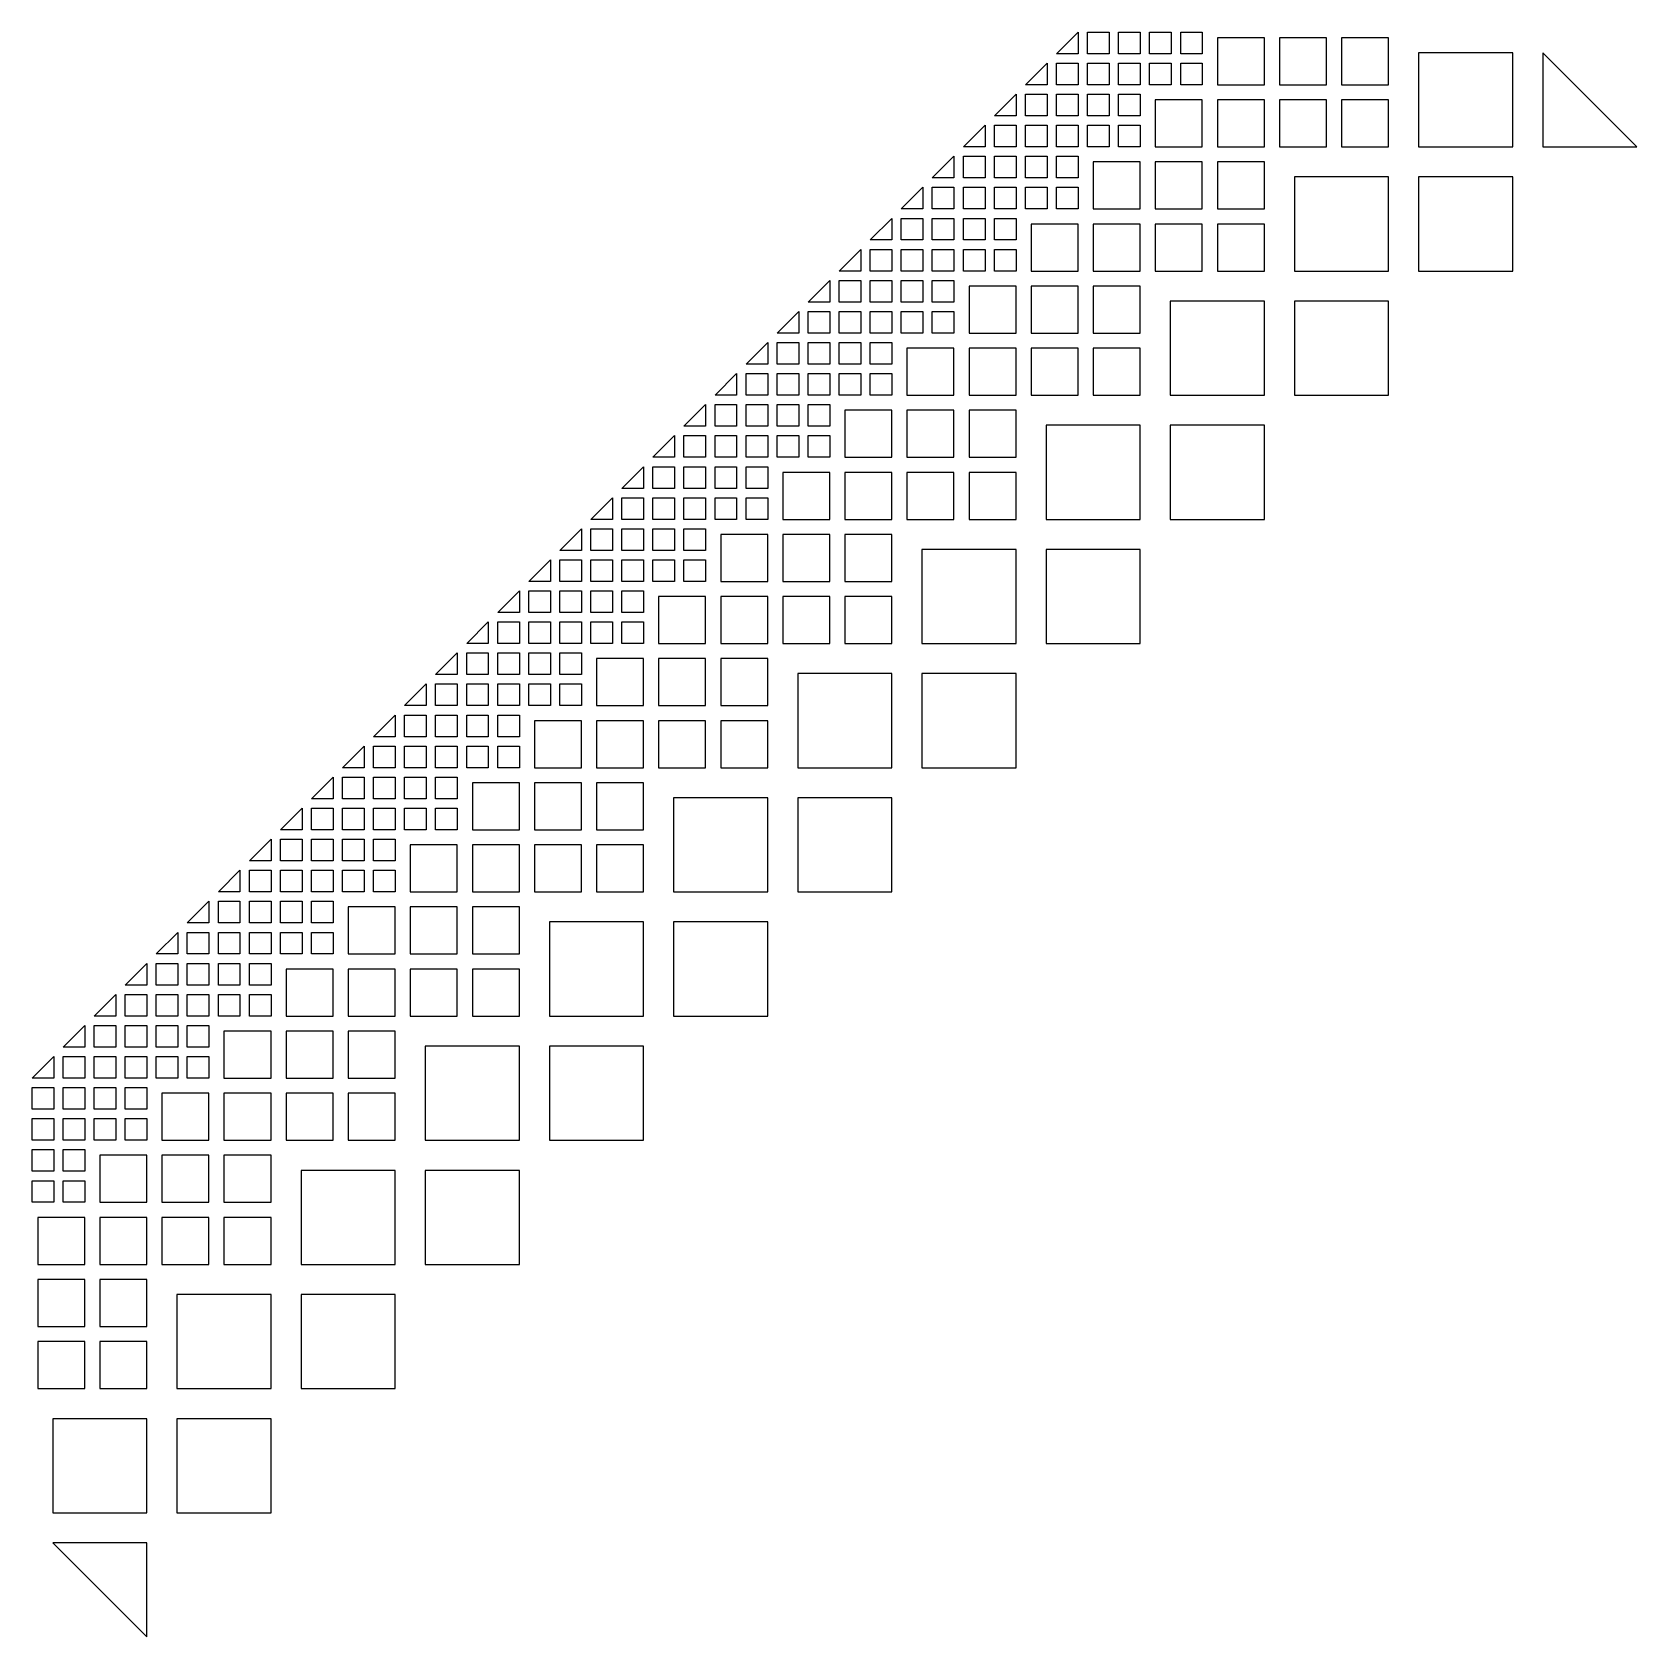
# Model space of a CAD drawing. Header units: inches. Extents: x -11.9 to 11.9, y -21.8 to -14.7.
# Drawn here: x -9.867 to -9.099, y -21.788 to -21.02 of the extents above; entities that cross this region are included whole.
import ezdxf

# ---------------------------------------------------------------- set-up
doc = ezdxf.new("R2010")
doc.units = ezdxf.units.IN
doc.header["$MEASUREMENT"] = 0

msp = doc.modelspace()

# ---------------------------------------------------------------- linework, layer by layer
for points in [[(-9.36668, -21.03031), (-9.37703, -21.03031), (-9.36668, -21.01996)], [(-9.36218, -21.03031), (-9.36218, -21.01996), (-9.35183, -21.01996), (-9.35183, -21.03031)], [(-9.34733, -21.03031), (-9.34733, -21.01996), (-9.33698, -21.01996), (-9.33698, -21.03031)], [(-9.33248, -21.03031), (-9.33248, -21.01996), (-9.32213, -21.01996), (-9.32213, -21.03031)], [(-9.31763, -21.01996), (-9.30728, -21.01996), (-9.30728, -21.03031), (-9.31763, -21.03031)], [(-9.30008, -21.04516), (-9.27758, -21.04516), (-9.27758, -21.02266), (-9.30008, -21.02266)], [(-9.24788, -21.04516), (-9.24788, -21.02266), (-9.27038, -21.02266), (-9.27038, -21.04516)], [(-9.24068, -21.04516), (-9.21818, -21.04516), (-9.21818, -21.02266), (-9.24068, -21.02266)], [(-9.38153, -21.04516), (-9.39188, -21.04516), (-9.38153, -21.03481)], [(-9.37703, -21.04516), (-9.37703, -21.03481), (-9.36668, -21.03481), (-9.36668, -21.04516)], [(-9.36218, -21.04516), (-9.36218, -21.03481), (-9.35183, -21.03481), (-9.35183, -21.04516)], [(-9.34733, -21.04516), (-9.34733, -21.03481), (-9.33698, -21.03481), (-9.33698, -21.04516)], [(-9.32213, -21.03481), (-9.32213, -21.04516), (-9.33248, -21.04516), (-9.33248, -21.03481)], [(-9.30728, -21.04516), (-9.31763, -21.04516), (-9.31763, -21.03481), (-9.30728, -21.03481)], [(-9.20378, -21.02986), (-9.20378, -21.07486), (-9.15878, -21.07486), (-9.15878, -21.02986)], [(-9.14438, -21.07486), (-9.09938, -21.07486), (-9.14438, -21.02986)], [(-9.39638, -21.06001), (-9.40673, -21.06001), (-9.39638, -21.04966)], [(-9.39188, -21.06001), (-9.39188, -21.04966), (-9.38153, -21.04966), (-9.38153, -21.06001)], [(-9.37703, -21.06001), (-9.37703, -21.04966), (-9.36668, -21.04966), (-9.36668, -21.06001)], [(-9.36218, -21.06001), (-9.36218, -21.04966), (-9.35183, -21.04966), (-9.35183, -21.06001)], [(-9.34733, -21.04966), (-9.33698, -21.04966), (-9.33698, -21.06001), (-9.34733, -21.06001)], [(-9.32978, -21.07486), (-9.30728, -21.07486), (-9.30728, -21.05236), (-9.32978, -21.05236)], [(-9.27758, -21.07486), (-9.27758, -21.05236), (-9.30008, -21.05236), (-9.30008, -21.07486)], [(-9.27038, -21.07486), (-9.24788, -21.07486), (-9.24788, -21.05236), (-9.27038, -21.05236)], [(-9.21818, -21.07486), (-9.21818, -21.05236), (-9.24068, -21.05236), (-9.24068, -21.07486)], [(-9.41123, -21.07486), (-9.42158, -21.07486), (-9.41123, -21.06451)], [(-9.40673, -21.07486), (-9.40673, -21.06451), (-9.39638, -21.06451), (-9.39638, -21.07486)], [(-9.39188, -21.07486), (-9.39188, -21.06451), (-9.38153, -21.06451), (-9.38153, -21.07486)], [(-9.37703, -21.07486), (-9.37703, -21.06451), (-9.36668, -21.06451), (-9.36668, -21.07486)], [(-9.35183, -21.06451), (-9.35183, -21.07486), (-9.36218, -21.07486), (-9.36218, -21.06451)], [(-9.33698, -21.07486), (-9.34733, -21.07486), (-9.34733, -21.06451), (-9.33698, -21.06451)], [(-9.42608, -21.08971), (-9.43643, -21.08971), (-9.42608, -21.07936)], [(-9.42158, -21.08971), (-9.42158, -21.07936), (-9.41123, -21.07936), (-9.41123, -21.08971)], [(-9.40673, -21.08971), (-9.40673, -21.07936), (-9.39638, -21.07936), (-9.39638, -21.08971)], [(-9.39188, -21.08971), (-9.39188, -21.07936), (-9.38153, -21.07936), (-9.38153, -21.08971)], [(-9.37703, -21.07936), (-9.36668, -21.07936), (-9.36668, -21.08971), (-9.37703, -21.08971)], [(-9.35948, -21.10456), (-9.33698, -21.10456), (-9.33698, -21.08206), (-9.35948, -21.08206)], [(-9.30728, -21.10456), (-9.30728, -21.08206), (-9.32978, -21.08206), (-9.32978, -21.10456)], [(-9.30008, -21.10456), (-9.27758, -21.10456), (-9.27758, -21.08206), (-9.30008, -21.08206)], [(-9.44093, -21.10456), (-9.45128, -21.10456), (-9.44093, -21.09421)], [(-9.43643, -21.10456), (-9.43643, -21.09421), (-9.42608, -21.09421), (-9.42608, -21.10456)], [(-9.42158, -21.10456), (-9.42158, -21.09421), (-9.41123, -21.09421), (-9.41123, -21.10456)], [(-9.40673, -21.10456), (-9.40673, -21.09421), (-9.39638, -21.09421), (-9.39638, -21.10456)], [(-9.38153, -21.09421), (-9.38153, -21.10456), (-9.39188, -21.10456), (-9.39188, -21.09421)], [(-9.36668, -21.10456), (-9.37703, -21.10456), (-9.37703, -21.09421), (-9.36668, -21.09421)], [(-9.21818, -21.08926), (-9.26318, -21.08926), (-9.26318, -21.13426), (-9.21818, -21.13426)], [(-9.20378, -21.13426), (-9.15878, -21.13426), (-9.15878, -21.08926), (-9.20378, -21.08926)], [(-9.45578, -21.11941), (-9.46613, -21.11941), (-9.45578, -21.10906)], [(-9.45128, -21.11941), (-9.45128, -21.10906), (-9.44093, -21.10906), (-9.44093, -21.11941)], [(-9.43643, -21.11941), (-9.43643, -21.10906), (-9.42608, -21.10906), (-9.42608, -21.11941)], [(-9.42158, -21.11941), (-9.42158, -21.10906), (-9.41123, -21.10906), (-9.41123, -21.11941)], [(-9.40673, -21.10906), (-9.39638, -21.10906), (-9.39638, -21.11941), (-9.40673, -21.11941)], [(-9.38918, -21.13426), (-9.36668, -21.13426), (-9.36668, -21.11176), (-9.38918, -21.11176)], [(-9.33698, -21.13426), (-9.33698, -21.11176), (-9.35948, -21.11176), (-9.35948, -21.13426)], [(-9.32978, -21.13426), (-9.30728, -21.13426), (-9.30728, -21.11176), (-9.32978, -21.11176)], [(-9.27758, -21.13426), (-9.27758, -21.11176), (-9.30008, -21.11176), (-9.30008, -21.13426)], [(-9.47063, -21.13426), (-9.48098, -21.13426), (-9.47063, -21.12391)], [(-9.46613, -21.13426), (-9.46613, -21.12391), (-9.45578, -21.12391), (-9.45578, -21.13426)], [(-9.45128, -21.13426), (-9.45128, -21.12391), (-9.44093, -21.12391), (-9.44093, -21.13426)], [(-9.43643, -21.13426), (-9.43643, -21.12391), (-9.42608, -21.12391), (-9.42608, -21.13426)], [(-9.41123, -21.12391), (-9.41123, -21.13426), (-9.42158, -21.13426), (-9.42158, -21.12391)], [(-9.39638, -21.13426), (-9.40673, -21.13426), (-9.40673, -21.12391), (-9.39638, -21.12391)], [(-9.48548, -21.14911), (-9.49583, -21.14911), (-9.48548, -21.13876)], [(-9.48098, -21.14911), (-9.48098, -21.13876), (-9.47063, -21.13876), (-9.47063, -21.14911)], [(-9.46613, -21.14911), (-9.46613, -21.13876), (-9.45578, -21.13876), (-9.45578, -21.14911)], [(-9.45128, -21.14911), (-9.45128, -21.13876), (-9.44093, -21.13876), (-9.44093, -21.14911)], [(-9.43643, -21.13876), (-9.42608, -21.13876), (-9.42608, -21.14911), (-9.43643, -21.14911)], [(-9.41888, -21.16396), (-9.39638, -21.16396), (-9.39638, -21.14146), (-9.41888, -21.14146)], [(-9.36668, -21.16396), (-9.36668, -21.14146), (-9.38918, -21.14146), (-9.38918, -21.16396)], [(-9.35948, -21.16396), (-9.33698, -21.16396), (-9.33698, -21.14146), (-9.35948, -21.14146)], [(-9.27758, -21.14866), (-9.32258, -21.14866), (-9.32258, -21.19366), (-9.27758, -21.19366)], [(-9.26318, -21.14866), (-9.26318, -21.19366), (-9.21818, -21.19366), (-9.21818, -21.14866)], [(-9.50033, -21.16396), (-9.51068, -21.16396), (-9.50033, -21.15361)], [(-9.49583, -21.16396), (-9.49583, -21.15361), (-9.48548, -21.15361), (-9.48548, -21.16396)], [(-9.48098, -21.16396), (-9.48098, -21.15361), (-9.47063, -21.15361), (-9.47063, -21.16396)], [(-9.46613, -21.16396), (-9.46613, -21.15361), (-9.45578, -21.15361), (-9.45578, -21.16396)], [(-9.44093, -21.15361), (-9.44093, -21.16396), (-9.45128, -21.16396), (-9.45128, -21.15361)], [(-9.42608, -21.16396), (-9.43643, -21.16396), (-9.43643, -21.15361), (-9.42608, -21.15361)], [(-9.51518, -21.17881), (-9.52553, -21.17881), (-9.51518, -21.16846)], [(-9.51068, -21.17881), (-9.51068, -21.16846), (-9.50033, -21.16846), (-9.50033, -21.17881)], [(-9.49583, -21.17881), (-9.49583, -21.16846), (-9.48548, -21.16846), (-9.48548, -21.17881)], [(-9.48098, -21.17881), (-9.48098, -21.16846), (-9.47063, -21.16846), (-9.47063, -21.17881)], [(-9.46613, -21.16846), (-9.45578, -21.16846), (-9.45578, -21.17881), (-9.46613, -21.17881)], [(-9.44858, -21.19366), (-9.42608, -21.19366), (-9.42608, -21.17116), (-9.44858, -21.17116)], [(-9.39638, -21.19366), (-9.39638, -21.17116), (-9.41888, -21.17116), (-9.41888, -21.19366)], [(-9.38918, -21.19366), (-9.36668, -21.19366), (-9.36668, -21.17116), (-9.38918, -21.17116)], [(-9.33698, -21.19366), (-9.33698, -21.17116), (-9.35948, -21.17116), (-9.35948, -21.19366)], [(-9.53003, -21.19366), (-9.54038, -21.19366), (-9.53003, -21.18331)], [(-9.52553, -21.19366), (-9.52553, -21.18331), (-9.51518, -21.18331), (-9.51518, -21.19366)], [(-9.51068, -21.19366), (-9.51068, -21.18331), (-9.50033, -21.18331), (-9.50033, -21.19366)], [(-9.49583, -21.19366), (-9.49583, -21.18331), (-9.48548, -21.18331), (-9.48548, -21.19366)], [(-9.47063, -21.18331), (-9.47063, -21.19366), (-9.48098, -21.19366), (-9.48098, -21.18331)], [(-9.45578, -21.19366), (-9.46613, -21.19366), (-9.46613, -21.18331), (-9.45578, -21.18331)], [(-9.54488, -21.20851), (-9.55523, -21.20851), (-9.54488, -21.19816)], [(-9.54038, -21.20851), (-9.54038, -21.19816), (-9.53003, -21.19816), (-9.53003, -21.20851)], [(-9.52553, -21.20851), (-9.52553, -21.19816), (-9.51518, -21.19816), (-9.51518, -21.20851)], [(-9.51068, -21.20851), (-9.51068, -21.19816), (-9.50033, -21.19816), (-9.50033, -21.20851)], [(-9.49583, -21.19816), (-9.48548, -21.19816), (-9.48548, -21.20851), (-9.49583, -21.20851)], [(-9.45578, -21.22336), (-9.45578, -21.20086), (-9.47828, -21.20086), (-9.47828, -21.22336)], [(-9.42608, -21.22336), (-9.42608, -21.20086), (-9.44858, -21.20086), (-9.44858, -21.22336)], [(-9.41888, -21.22336), (-9.39638, -21.22336), (-9.39638, -21.20086), (-9.41888, -21.20086)], [(-9.33698, -21.20806), (-9.38198, -21.20806), (-9.38198, -21.25306), (-9.33698, -21.25306)], [(-9.32258, -21.20806), (-9.32258, -21.25306), (-9.27758, -21.25306), (-9.27758, -21.20806)], [(-9.55973, -21.22336), (-9.57008, -21.22336), (-9.55973, -21.21301)], [(-9.55523, -21.22336), (-9.55523, -21.21301), (-9.54488, -21.21301), (-9.54488, -21.22336)], [(-9.54038, -21.22336), (-9.54038, -21.21301), (-9.53003, -21.21301), (-9.53003, -21.22336)], [(-9.52553, -21.22336), (-9.52553, -21.21301), (-9.51518, -21.21301), (-9.51518, -21.22336)], [(-9.50033, -21.21301), (-9.50033, -21.22336), (-9.51068, -21.22336), (-9.51068, -21.21301)], [(-9.48548, -21.22336), (-9.49583, -21.22336), (-9.49583, -21.21301), (-9.48548, -21.21301)], [(-9.57458, -21.23821), (-9.58493, -21.23821), (-9.57458, -21.22786)], [(-9.57008, -21.23821), (-9.57008, -21.22786), (-9.55973, -21.22786), (-9.55973, -21.23821)], [(-9.55523, -21.23821), (-9.55523, -21.22786), (-9.54488, -21.22786), (-9.54488, -21.23821)], [(-9.54038, -21.23821), (-9.54038, -21.22786), (-9.53003, -21.22786), (-9.53003, -21.23821)], [(-9.52553, -21.22786), (-9.51518, -21.22786), (-9.51518, -21.23821), (-9.52553, -21.23821)], [(-9.48548, -21.25306), (-9.48548, -21.23056), (-9.50798, -21.23056), (-9.50798, -21.25306)], [(-9.45578, -21.25306), (-9.45578, -21.23056), (-9.47828, -21.23056), (-9.47828, -21.25306)], [(-9.44858, -21.25306), (-9.42608, -21.25306), (-9.42608, -21.23056), (-9.44858, -21.23056)], [(-9.39638, -21.25306), (-9.39638, -21.23056), (-9.41888, -21.23056), (-9.41888, -21.25306)], [(-9.58943, -21.25306), (-9.59978, -21.25306), (-9.58943, -21.24271)], [(-9.58493, -21.25306), (-9.58493, -21.24271), (-9.57458, -21.24271), (-9.57458, -21.25306)], [(-9.57008, -21.25306), (-9.57008, -21.24271), (-9.55973, -21.24271), (-9.55973, -21.25306)], [(-9.55523, -21.25306), (-9.55523, -21.24271), (-9.54488, -21.24271), (-9.54488, -21.25306)], [(-9.53003, -21.24271), (-9.53003, -21.25306), (-9.54038, -21.25306), (-9.54038, -21.24271)], [(-9.51518, -21.25306), (-9.52553, -21.25306), (-9.52553, -21.24271), (-9.51518, -21.24271)], [(-9.60428, -21.26791), (-9.61463, -21.26791), (-9.60428, -21.25756)], [(-9.59978, -21.26791), (-9.59978, -21.25756), (-9.58943, -21.25756), (-9.58943, -21.26791)], [(-9.58493, -21.26791), (-9.58493, -21.25756), (-9.57458, -21.25756), (-9.57458, -21.26791)], [(-9.57008, -21.26791), (-9.57008, -21.25756), (-9.55973, -21.25756), (-9.55973, -21.26791)], [(-9.55523, -21.25756), (-9.54488, -21.25756), (-9.54488, -21.26791), (-9.55523, -21.26791)], [(-9.53768, -21.28276), (-9.51518, -21.28276), (-9.51518, -21.26026), (-9.53768, -21.26026)], [(-9.48548, -21.28276), (-9.48548, -21.26026), (-9.50798, -21.26026), (-9.50798, -21.28276)], [(-9.47828, -21.28276), (-9.45578, -21.28276), (-9.45578, -21.26026), (-9.47828, -21.26026)], [(-9.61913, -21.28276), (-9.62948, -21.28276), (-9.61913, -21.27241)], [(-9.61463, -21.28276), (-9.61463, -21.27241), (-9.60428, -21.27241), (-9.60428, -21.28276)], [(-9.59978, -21.28276), (-9.59978, -21.27241), (-9.58943, -21.27241), (-9.58943, -21.28276)], [(-9.58493, -21.28276), (-9.58493, -21.27241), (-9.57458, -21.27241), (-9.57458, -21.28276)], [(-9.55973, -21.27241), (-9.55973, -21.28276), (-9.57008, -21.28276), (-9.57008, -21.27241)], [(-9.54488, -21.28276), (-9.55523, -21.28276), (-9.55523, -21.27241), (-9.54488, -21.27241)], [(-9.44138, -21.26746), (-9.44138, -21.31246), (-9.39638, -21.31246), (-9.39638, -21.26746)], [(-9.38198, -21.26746), (-9.38198, -21.31246), (-9.33698, -21.31246), (-9.33698, -21.26746)], [(-9.63398, -21.29761), (-9.64433, -21.29761), (-9.63398, -21.28726)], [(-9.62948, -21.29761), (-9.62948, -21.28726), (-9.61913, -21.28726), (-9.61913, -21.29761)], [(-9.61463, -21.29761), (-9.61463, -21.28726), (-9.60428, -21.28726), (-9.60428, -21.29761)], [(-9.59978, -21.29761), (-9.59978, -21.28726), (-9.58943, -21.28726), (-9.58943, -21.29761)], [(-9.58493, -21.28726), (-9.57458, -21.28726), (-9.57458, -21.29761), (-9.58493, -21.29761)], [(-9.56738, -21.31246), (-9.54488, -21.31246), (-9.54488, -21.28996), (-9.56738, -21.28996)], [(-9.51518, -21.31246), (-9.51518, -21.28996), (-9.53768, -21.28996), (-9.53768, -21.31246)], [(-9.50798, -21.31246), (-9.48548, -21.31246), (-9.48548, -21.28996), (-9.50798, -21.28996)], [(-9.45578, -21.31246), (-9.45578, -21.28996), (-9.47828, -21.28996), (-9.47828, -21.31246)], [(-9.64883, -21.31246), (-9.65918, -21.31246), (-9.64883, -21.30211)], [(-9.64433, -21.31246), (-9.64433, -21.30211), (-9.63398, -21.30211), (-9.63398, -21.31246)], [(-9.62948, -21.31246), (-9.62948, -21.30211), (-9.61913, -21.30211), (-9.61913, -21.31246)], [(-9.61463, -21.31246), (-9.61463, -21.30211), (-9.60428, -21.30211), (-9.60428, -21.31246)], [(-9.58943, -21.30211), (-9.58943, -21.31246), (-9.59978, -21.31246), (-9.59978, -21.30211)], [(-9.57458, -21.31246), (-9.58493, -21.31246), (-9.58493, -21.30211), (-9.57458, -21.30211)], [(-9.66368, -21.32731), (-9.67403, -21.32731), (-9.66368, -21.31696)], [(-9.65918, -21.32731), (-9.65918, -21.31696), (-9.64883, -21.31696), (-9.64883, -21.32731)], [(-9.64433, -21.32731), (-9.64433, -21.31696), (-9.63398, -21.31696), (-9.63398, -21.32731)], [(-9.62948, -21.32731), (-9.62948, -21.31696), (-9.61913, -21.31696), (-9.61913, -21.32731)], [(-9.61463, -21.31696), (-9.60428, -21.31696), (-9.60428, -21.32731), (-9.61463, -21.32731)], [(-9.59708, -21.34216), (-9.57458, -21.34216), (-9.57458, -21.31966), (-9.59708, -21.31966)], [(-9.54488, -21.34216), (-9.54488, -21.31966), (-9.56738, -21.31966), (-9.56738, -21.34216)], [(-9.53768, -21.34216), (-9.51518, -21.34216), (-9.51518, -21.31966), (-9.53768, -21.31966)], [(-9.67853, -21.34216), (-9.68888, -21.34216), (-9.67853, -21.33181)], [(-9.67403, -21.34216), (-9.67403, -21.33181), (-9.66368, -21.33181), (-9.66368, -21.34216)], [(-9.65918, -21.34216), (-9.65918, -21.33181), (-9.64883, -21.33181), (-9.64883, -21.34216)], [(-9.64433, -21.34216), (-9.64433, -21.33181), (-9.63398, -21.33181), (-9.63398, -21.34216)], [(-9.61913, -21.33181), (-9.61913, -21.34216), (-9.62948, -21.34216), (-9.62948, -21.33181)], [(-9.60428, -21.34216), (-9.61463, -21.34216), (-9.61463, -21.33181), (-9.60428, -21.33181)], [(-9.45578, -21.32686), (-9.50078, -21.32686), (-9.50078, -21.37186), (-9.45578, -21.37186)], [(-9.44138, -21.37186), (-9.39638, -21.37186), (-9.39638, -21.32686), (-9.44138, -21.32686)], [(-9.69338, -21.35701), (-9.70373, -21.35701), (-9.69338, -21.34666)], [(-9.68888, -21.35701), (-9.68888, -21.34666), (-9.67853, -21.34666), (-9.67853, -21.35701)], [(-9.67403, -21.35701), (-9.67403, -21.34666), (-9.66368, -21.34666), (-9.66368, -21.35701)], [(-9.65918, -21.35701), (-9.65918, -21.34666), (-9.64883, -21.34666), (-9.64883, -21.35701)], [(-9.64433, -21.34666), (-9.63398, -21.34666), (-9.63398, -21.35701), (-9.64433, -21.35701)], [(-9.62678, -21.37186), (-9.60428, -21.37186), (-9.60428, -21.34936), (-9.62678, -21.34936)], [(-9.57458, -21.37186), (-9.57458, -21.34936), (-9.59708, -21.34936), (-9.59708, -21.37186)], [(-9.56738, -21.37186), (-9.54488, -21.37186), (-9.54488, -21.34936), (-9.56738, -21.34936)], [(-9.51518, -21.37186), (-9.51518, -21.34936), (-9.53768, -21.34936), (-9.53768, -21.37186)], [(-9.70823, -21.37186), (-9.71858, -21.37186), (-9.70823, -21.36151)], [(-9.70373, -21.37186), (-9.70373, -21.36151), (-9.69338, -21.36151), (-9.69338, -21.37186)], [(-9.68888, -21.37186), (-9.68888, -21.36151), (-9.67853, -21.36151), (-9.67853, -21.37186)], [(-9.67403, -21.37186), (-9.67403, -21.36151), (-9.66368, -21.36151), (-9.66368, -21.37186)], [(-9.64883, -21.36151), (-9.64883, -21.37186), (-9.65918, -21.37186), (-9.65918, -21.36151)], [(-9.63398, -21.37186), (-9.64433, -21.37186), (-9.64433, -21.36151), (-9.63398, -21.36151)], [(-9.72308, -21.38671), (-9.73343, -21.38671), (-9.72308, -21.37636)], [(-9.71858, -21.38671), (-9.71858, -21.37636), (-9.70823, -21.37636), (-9.70823, -21.38671)], [(-9.70373, -21.38671), (-9.70373, -21.37636), (-9.69338, -21.37636), (-9.69338, -21.38671)], [(-9.68888, -21.38671), (-9.68888, -21.37636), (-9.67853, -21.37636), (-9.67853, -21.38671)], [(-9.67403, -21.37636), (-9.66368, -21.37636), (-9.66368, -21.38671), (-9.67403, -21.38671)], [(-9.65648, -21.40156), (-9.63398, -21.40156), (-9.63398, -21.37906), (-9.65648, -21.37906)], [(-9.60428, -21.40156), (-9.60428, -21.37906), (-9.62678, -21.37906), (-9.62678, -21.40156)], [(-9.59708, -21.40156), (-9.57458, -21.40156), (-9.57458, -21.37906), (-9.59708, -21.37906)], [(-9.51518, -21.38626), (-9.56018, -21.38626), (-9.56018, -21.43126), (-9.51518, -21.43126)], [(-9.50078, -21.38626), (-9.50078, -21.43126), (-9.45578, -21.43126), (-9.45578, -21.38626)], [(-9.73793, -21.40156), (-9.74828, -21.40156), (-9.73793, -21.39121)], [(-9.73343, -21.40156), (-9.73343, -21.39121), (-9.72308, -21.39121), (-9.72308, -21.40156)], [(-9.71858, -21.40156), (-9.71858, -21.39121), (-9.70823, -21.39121), (-9.70823, -21.40156)], [(-9.70373, -21.40156), (-9.70373, -21.39121), (-9.69338, -21.39121), (-9.69338, -21.40156)], [(-9.67853, -21.39121), (-9.67853, -21.40156), (-9.68888, -21.40156), (-9.68888, -21.39121)], [(-9.66368, -21.40156), (-9.67403, -21.40156), (-9.67403, -21.39121), (-9.66368, -21.39121)], [(-9.75278, -21.41641), (-9.76313, -21.41641), (-9.75278, -21.40606)], [(-9.74828, -21.41641), (-9.74828, -21.40606), (-9.73793, -21.40606), (-9.73793, -21.41641)], [(-9.73343, -21.41641), (-9.73343, -21.40606), (-9.72308, -21.40606), (-9.72308, -21.41641)], [(-9.71858, -21.41641), (-9.71858, -21.40606), (-9.70823, -21.40606), (-9.70823, -21.41641)], [(-9.70373, -21.40606), (-9.69338, -21.40606), (-9.69338, -21.41641), (-9.70373, -21.41641)], [(-9.68618, -21.43126), (-9.66368, -21.43126), (-9.66368, -21.40876), (-9.68618, -21.40876)], [(-9.63398, -21.43126), (-9.63398, -21.40876), (-9.65648, -21.40876), (-9.65648, -21.43126)], [(-9.62678, -21.43126), (-9.60428, -21.43126), (-9.60428, -21.40876), (-9.62678, -21.40876)], [(-9.57458, -21.43126), (-9.57458, -21.40876), (-9.59708, -21.40876), (-9.59708, -21.43126)], [(-9.76763, -21.43126), (-9.77798, -21.43126), (-9.76763, -21.42091)], [(-9.76313, -21.43126), (-9.76313, -21.42091), (-9.75278, -21.42091), (-9.75278, -21.43126)], [(-9.74828, -21.43126), (-9.74828, -21.42091), (-9.73793, -21.42091), (-9.73793, -21.43126)], [(-9.73343, -21.43126), (-9.73343, -21.42091), (-9.72308, -21.42091), (-9.72308, -21.43126)], [(-9.70823, -21.42091), (-9.70823, -21.43126), (-9.71858, -21.43126), (-9.71858, -21.42091)], [(-9.69338, -21.43126), (-9.70373, -21.43126), (-9.70373, -21.42091), (-9.69338, -21.42091)], [(-9.78248, -21.44611), (-9.79283, -21.44611), (-9.78248, -21.43576)], [(-9.77798, -21.44611), (-9.77798, -21.43576), (-9.76763, -21.43576), (-9.76763, -21.44611)], [(-9.76313, -21.44611), (-9.76313, -21.43576), (-9.75278, -21.43576), (-9.75278, -21.44611)], [(-9.74828, -21.44611), (-9.74828, -21.43576), (-9.73793, -21.43576), (-9.73793, -21.44611)], [(-9.73343, -21.43576), (-9.72308, -21.43576), (-9.72308, -21.44611), (-9.73343, -21.44611)], [(-9.71588, -21.46096), (-9.69338, -21.46096), (-9.69338, -21.43846), (-9.71588, -21.43846)], [(-9.66368, -21.46096), (-9.66368, -21.43846), (-9.68618, -21.43846), (-9.68618, -21.46096)], [(-9.65648, -21.46096), (-9.63398, -21.46096), (-9.63398, -21.43846), (-9.65648, -21.43846)], [(-9.57458, -21.44566), (-9.61958, -21.44566), (-9.61958, -21.49066), (-9.57458, -21.49066)], [(-9.56018, -21.44566), (-9.56018, -21.49066), (-9.51518, -21.49066), (-9.51518, -21.44566)], [(-9.79733, -21.46096), (-9.80768, -21.46096), (-9.79733, -21.45061)], [(-9.79283, -21.46096), (-9.79283, -21.45061), (-9.78248, -21.45061), (-9.78248, -21.46096)], [(-9.77798, -21.46096), (-9.77798, -21.45061), (-9.76763, -21.45061), (-9.76763, -21.46096)], [(-9.76313, -21.46096), (-9.76313, -21.45061), (-9.75278, -21.45061), (-9.75278, -21.46096)], [(-9.73793, -21.45061), (-9.73793, -21.46096), (-9.74828, -21.46096), (-9.74828, -21.45061)], [(-9.72308, -21.46096), (-9.73343, -21.46096), (-9.73343, -21.45061), (-9.72308, -21.45061)], [(-9.81218, -21.47581), (-9.82253, -21.47581), (-9.81218, -21.46546)], [(-9.80768, -21.47581), (-9.80768, -21.46546), (-9.79733, -21.46546), (-9.79733, -21.47581)], [(-9.79283, -21.47581), (-9.79283, -21.46546), (-9.78248, -21.46546), (-9.78248, -21.47581)], [(-9.77798, -21.47581), (-9.77798, -21.46546), (-9.76763, -21.46546), (-9.76763, -21.47581)], [(-9.76313, -21.46546), (-9.75278, -21.46546), (-9.75278, -21.47581), (-9.76313, -21.47581)], [(-9.74558, -21.49066), (-9.72308, -21.49066), (-9.72308, -21.46816), (-9.74558, -21.46816)], [(-9.69338, -21.49066), (-9.69338, -21.46816), (-9.71588, -21.46816), (-9.71588, -21.49066)], [(-9.68618, -21.49066), (-9.66368, -21.49066), (-9.66368, -21.46816), (-9.68618, -21.46816)], [(-9.63398, -21.49066), (-9.63398, -21.46816), (-9.65648, -21.46816), (-9.65648, -21.49066)], [(-9.82703, -21.49066), (-9.83738, -21.49066), (-9.82703, -21.48031)], [(-9.82253, -21.49066), (-9.82253, -21.48031), (-9.81218, -21.48031), (-9.81218, -21.49066)], [(-9.80768, -21.49066), (-9.80768, -21.48031), (-9.79733, -21.48031), (-9.79733, -21.49066)], [(-9.79283, -21.49066), (-9.79283, -21.48031), (-9.78248, -21.48031), (-9.78248, -21.49066)], [(-9.76763, -21.48031), (-9.76763, -21.49066), (-9.77798, -21.49066), (-9.77798, -21.48031)], [(-9.75278, -21.49066), (-9.76313, -21.49066), (-9.76313, -21.48031), (-9.75278, -21.48031)], [(-9.84188, -21.50551), (-9.85223, -21.50551), (-9.84188, -21.49516)], [(-9.83738, -21.50551), (-9.83738, -21.49516), (-9.82703, -21.49516), (-9.82703, -21.50551)], [(-9.82253, -21.50551), (-9.82253, -21.49516), (-9.81218, -21.49516), (-9.81218, -21.50551)], [(-9.80768, -21.50551), (-9.80768, -21.49516), (-9.79733, -21.49516), (-9.79733, -21.50551)], [(-9.79283, -21.49516), (-9.78248, -21.49516), (-9.78248, -21.50551), (-9.79283, -21.50551)], [(-9.77528, -21.52036), (-9.75278, -21.52036), (-9.75278, -21.49786), (-9.77528, -21.49786)], [(-9.72308, -21.52036), (-9.72308, -21.49786), (-9.74558, -21.49786), (-9.74558, -21.52036)], [(-9.71588, -21.52036), (-9.69338, -21.52036), (-9.69338, -21.49786), (-9.71588, -21.49786)], [(-9.85673, -21.52036), (-9.86708, -21.52036), (-9.85673, -21.51001)], [(-9.85223, -21.52036), (-9.85223, -21.51001), (-9.84188, -21.51001), (-9.84188, -21.52036)], [(-9.83738, -21.52036), (-9.83738, -21.51001), (-9.82703, -21.51001), (-9.82703, -21.52036)], [(-9.82253, -21.52036), (-9.82253, -21.51001), (-9.81218, -21.51001), (-9.81218, -21.52036)], [(-9.79733, -21.51001), (-9.79733, -21.52036), (-9.80768, -21.52036), (-9.80768, -21.51001)], [(-9.78248, -21.52036), (-9.79283, -21.52036), (-9.79283, -21.51001), (-9.78248, -21.51001)], [(-9.63398, -21.50506), (-9.67898, -21.50506), (-9.67898, -21.55006), (-9.63398, -21.55006)], [(-9.61958, -21.50506), (-9.61958, -21.55006), (-9.57458, -21.55006), (-9.57458, -21.50506)], [(-9.86708, -21.53521), (-9.86708, -21.52486), (-9.85673, -21.52486), (-9.85673, -21.53521)], [(-9.85223, -21.53521), (-9.85223, -21.52486), (-9.84188, -21.52486), (-9.84188, -21.53521)], [(-9.83738, -21.53521), (-9.83738, -21.52486), (-9.82703, -21.52486), (-9.82703, -21.53521)], [(-9.82253, -21.52486), (-9.81218, -21.52486), (-9.81218, -21.53521), (-9.82253, -21.53521)], [(-9.80498, -21.55006), (-9.78248, -21.55006), (-9.78248, -21.52756), (-9.80498, -21.52756)], [(-9.75278, -21.55006), (-9.75278, -21.52756), (-9.77528, -21.52756), (-9.77528, -21.55006)], [(-9.74558, -21.55006), (-9.72308, -21.55006), (-9.72308, -21.52756), (-9.74558, -21.52756)], [(-9.69338, -21.55006), (-9.69338, -21.52756), (-9.71588, -21.52756), (-9.71588, -21.55006)], [(-9.86708, -21.55006), (-9.86708, -21.53971), (-9.85673, -21.53971), (-9.85673, -21.55006)], [(-9.85223, -21.55006), (-9.85223, -21.53971), (-9.84188, -21.53971), (-9.84188, -21.55006)], [(-9.82703, -21.53971), (-9.82703, -21.55006), (-9.83738, -21.55006), (-9.83738, -21.53971)], [(-9.81218, -21.55006), (-9.82253, -21.55006), (-9.82253, -21.53971), (-9.81218, -21.53971)], [(-9.86708, -21.56491), (-9.86708, -21.55456), (-9.85673, -21.55456), (-9.85673, -21.56491)], [(-9.85223, -21.55456), (-9.84188, -21.55456), (-9.84188, -21.56491), (-9.85223, -21.56491)], [(-9.83468, -21.57976), (-9.81218, -21.57976), (-9.81218, -21.55726), (-9.83468, -21.55726)], [(-9.78248, -21.57976), (-9.78248, -21.55726), (-9.80498, -21.55726), (-9.80498, -21.57976)], [(-9.77528, -21.57976), (-9.75278, -21.57976), (-9.75278, -21.55726), (-9.77528, -21.55726)], [(-9.69338, -21.56446), (-9.73838, -21.56446), (-9.73838, -21.60946), (-9.69338, -21.60946)], [(-9.67898, -21.60946), (-9.63398, -21.60946), (-9.63398, -21.56446), (-9.67898, -21.56446)], [(-9.85673, -21.56941), (-9.85673, -21.57976), (-9.86708, -21.57976), (-9.86708, -21.56941)], [(-9.84188, -21.57976), (-9.85223, -21.57976), (-9.85223, -21.56941), (-9.84188, -21.56941)], [(-9.84188, -21.60946), (-9.84188, -21.58696), (-9.86438, -21.58696), (-9.86438, -21.60946)], [(-9.81218, -21.60946), (-9.81218, -21.58696), (-9.83468, -21.58696), (-9.83468, -21.60946)], [(-9.80498, -21.60946), (-9.78248, -21.60946), (-9.78248, -21.58696), (-9.80498, -21.58696)], [(-9.75278, -21.60946), (-9.75278, -21.58696), (-9.77528, -21.58696), (-9.77528, -21.60946)], [(-9.84188, -21.61666), (-9.86438, -21.61666), (-9.86438, -21.63916), (-9.84188, -21.63916)], [(-9.83468, -21.63916), (-9.81218, -21.63916), (-9.81218, -21.61666), (-9.83468, -21.61666)], [(-9.79778, -21.62386), (-9.79778, -21.66886), (-9.75278, -21.66886), (-9.75278, -21.62386)], [(-9.73838, -21.66886), (-9.69338, -21.66886), (-9.69338, -21.62386), (-9.73838, -21.62386)], [(-9.84188, -21.66886), (-9.84188, -21.64636), (-9.86438, -21.64636), (-9.86438, -21.66886)], [(-9.81218, -21.66886), (-9.81218, -21.64636), (-9.83468, -21.64636), (-9.83468, -21.66886)], [(-9.81218, -21.68326), (-9.85718, -21.68326), (-9.85718, -21.72826), (-9.81218, -21.72826)], [(-9.79778, -21.68326), (-9.79778, -21.72826), (-9.75278, -21.72826), (-9.75278, -21.68326)], [(-9.81218, -21.78766), (-9.81218, -21.74266), (-9.85718, -21.74266)]]:
    msp.add_lwpolyline(points, close=True)

doc.saveas('drawing.dxf')
